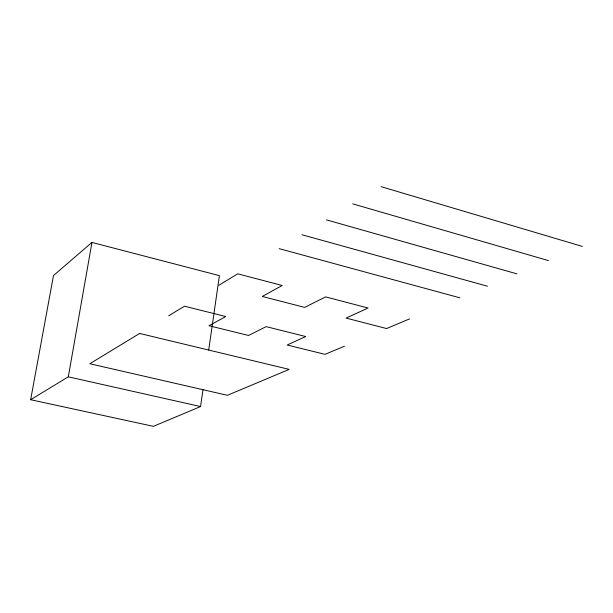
<?xml version="1.0" encoding="UTF-8"?>
<svg xmlns="http://www.w3.org/2000/svg" width="613" height="613" viewBox="0 0 613 613"><rect width="100%" height="100%" fill="white"/><g stroke="black" fill="none" stroke-linecap="round" stroke-linejoin="round"><path stroke-width="0.92" d="M208.696 350.046L219.416 275.643L91.965 242.426L53.492 275.528L30.65 399.722L153.396 426.341L200.558 406.557L203.003 389.607M30.65 399.722L68.304 376.826L91.965 242.426M168.698 315.787L184.475 306.194L225.768 316.523L209.025 325.733L248.503 335.472L266.172 326.637L305.718 336.529L287.168 345.004L325.043 354.345L344.437 346.215M218.902 285.267L237.721 273.819L282.21 285.489L262.264 296.454L304.653 307.389L325.649 296.891L368.084 308.025L346.077 318.078L386.588 328.537L409.553 318.906M68.304 376.826L200.558 406.557M279.137 248.64L459.842 297.811M301.987 234.748L487.465 286.225M326.468 219.868L516.951 273.858M352.759 203.876L548.505 260.625M381.079 186.659L582.35 246.426M139.634 333.457L89.812 363.747L227.392 395.301L289.198 369.378L139.634 333.457"/></g></svg>
